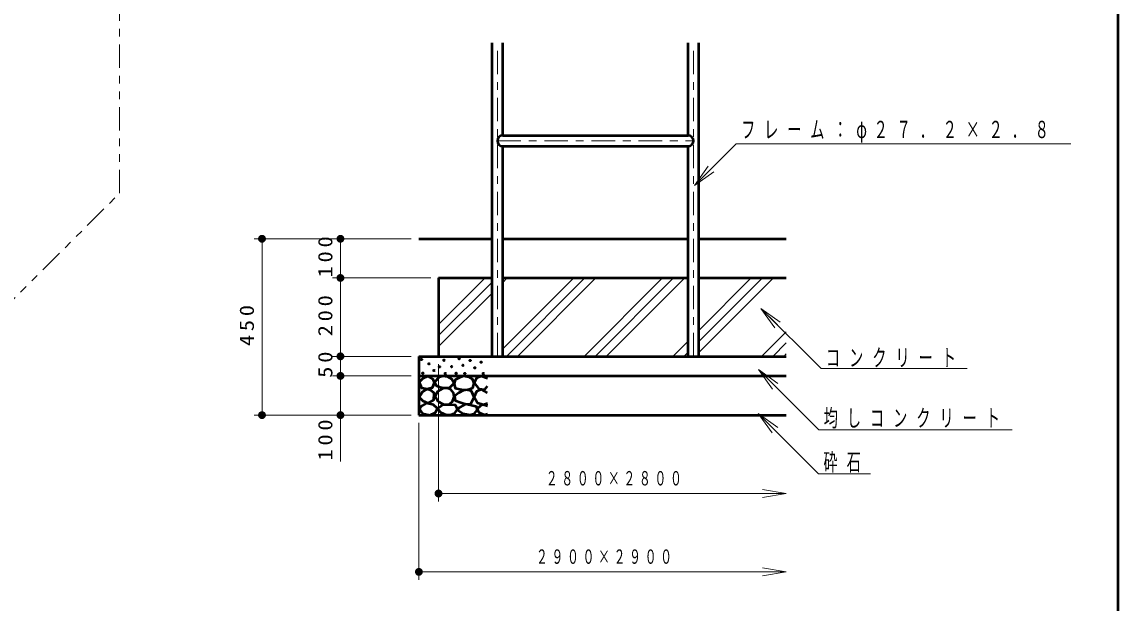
# Model space of a CAD drawing. Units: millimetres on the paper, with parts at other scales. Extents: x -385 to 0, y -594 to 267.
# Drawn here: x -139.7 to 0, y -515.3 to -441.2 of the extents above; entities that cross this region are included whole.
import ezdxf

# ---------------------------------------------------------------- set-up
doc = ezdxf.new("R2010")
doc.units = ezdxf.units.MM
doc.linetypes.add('USER2', pattern=[6, 3, -1, 1, -1])
doc.linetypes.add('USER3', pattern=[8, 3, -1, 1, -1, 1, -1])
doc.layers.add('LY_1', color=140, linetype='Continuous', lineweight=50)
doc.styles.add('ＭＳ ゴシック', font='')
doc.styles.get('ＭＳ ゴシック').set_extended_font_data('MS Gothic')

# ---------------------------------------------------------------- blocks, each defined once
blk = doc.blocks.new('open_arrow')
at = {"color": 0, "linetype": 'Continuous', "lineweight": -2}
blk.add_lwpolyline([(7.5, 1.25), (0, 0), (7.5, -1.25)], dxfattribs=at)
blk = doc.blocks.new('filled_dot')
at = {"color": 0, "linetype": 'Continuous', "lineweight": -2, "const_width": 1.25}
blk.add_lwpolyline([(-0.625, 0, 1), (0.625, 0, 1)], format="xyb", close=True, dxfattribs=at)

msp = doc.modelspace()

# ---------------------------------------------------------------- linework, layer by layer
at = {"layer": 'LY_1', "color": 7}
for p, q in [((0, -594), (0, -327)), ((-89.125, -468.849), (-79.805, -468.849)), ((-78.445, -468.849), (-54.805, -468.849)), ((-53.445, -468.849), (-42.305, -468.849))]:
    msp.add_line(p, q, dxfattribs=at)
at = {"layer": 'LY_1', "color": 7, "linetype": 'USER3', "lineweight": 13}
for p, q in [((-127.286, -463.046), (-127.286, -391.499)), ((-148.374, -484.134), (-127.286, -463.046))]:
    msp.add_line(p, q, dxfattribs=at)
at = {"layer": 'LY_1'}
for p, q in [((-79.805, -483.849), (-79.805, -443.849)), ((-78.445, -455.669), (-78.445, -443.849)), ((-54.805, -455.669), (-54.805, -443.849)), ((-53.445, -483.849), (-53.445, -443.849)), ((-78.445, -455.669), (-54.805, -455.669)), ((-78.445, -457.029), (-54.805, -457.029)), ((-78.445, -483.849), (-78.445, -457.029)), ((-54.805, -483.849), (-54.805, -457.029)), ((-86.625, -473.849), (-86.625, -483.849)), ((-86.625, -473.849), (-79.805, -473.849)), ((-78.445, -473.849), (-54.805, -473.849)), ((-53.445, -473.849), (-42.305, -473.849)), ((-89.125, -483.849), (-89.125, -491.349)), ((-89.125, -483.849), (-42.305, -483.849)), ((-89.125, -486.349), (-42.305, -486.349)), ((-89.125, -491.349), (-42.305, -491.349))]:
    msp.add_line(p, q, dxfattribs=at)
at = {"layer": 'LY_1', "color": 7, "linetype": 'USER2', "lineweight": 13}
for p, q in [((-79.125, -483.849), (-79.125, -443.849)), ((-54.125, -483.849), (-54.125, -443.849)), ((-79.125, -456.349), (-54.125, -456.349))]:
    msp.add_line(p, q, dxfattribs=at)
at = {"layer": 'LY_1', "color": 7, "lineweight": 13}
for p, q in [((-54.002, -462.064), (-48.689, -456.751)), ((-48.689, -456.751), (-6.041, -456.751)), ((-54.002, -462.064), (-52.234, -459.589)), ((-54.002, -462.064), (-51.88, -459.943)), ((-51.527, -460.296), (-54.002, -462.064)), ((-90.125, -468.849), (-110.125, -468.849)), ((-109.125, -491.349), (-109.125, -468.849)), ((-99.125, -473.849), (-99.125, -468.849)), ((-87.625, -473.849), (-100.125, -473.849)), ((-99.125, -483.849), (-99.125, -473.849)), ((-86.625, -479.777), (-80.698, -473.849)), ((-86.625, -481.191), (-79.805, -474.371)), ((-78.445, -474.425), (-77.869, -473.849)), ((-78.445, -482.91), (-69.384, -473.849)), ((-77.97, -483.849), (-67.97, -473.849)), ((-76.556, -483.849), (-66.556, -473.849)), ((-68.07, -483.849), (-58.07, -473.849)), ((-66.656, -483.849), (-56.656, -473.849)), ((-65.242, -483.849), (-55.242, -473.849)), ((-53.445, -480.538), (-46.757, -473.849)), ((-53.445, -481.952), (-45.343, -473.849)), ((-53.445, -483.366), (-43.928, -473.849)), ((-86.625, -482.605), (-79.805, -475.785)), ((-43.767, -480.199), (-45.535, -477.724)), ((-45.535, -477.724), (-43.06, -479.492)), ((-45.535, -477.724), (-43.414, -479.846)), ((-45.535, -477.724), (-37.865, -485.395)), ((-56.757, -483.849), (-54.805, -481.898)), ((-45.443, -483.849), (-42.305, -480.711)), ((-55.343, -483.849), (-54.805, -483.312)), ((-44.029, -483.849), (-42.305, -482.126)), ((-90.125, -483.849), (-100.125, -483.849)), ((-99.125, -486.349), (-99.125, -483.849)), ((-86.625, -484.849), (-86.625, -502.349)), ((-42.615, -483.849), (-42.305, -483.54)), ((-44.059, -488.018), (-45.827, -485.543)), ((-45.827, -485.543), (-43.352, -487.311)), ((-45.827, -485.543), (-43.705, -487.665)), ((-45.827, -485.543), (-38.156, -493.213)), ((-37.865, -485.395), (-19.228, -485.395)), ((-90.125, -486.349), (-100.125, -486.349)), ((-99.125, -497.282), (-99.125, -486.349)), ((-90.125, -491.349), (-110.125, -491.349)), ((-44.091, -493.626), (-45.859, -491.151)), ((-45.859, -491.151), (-43.384, -492.918)), ((-45.859, -491.151), (-43.737, -493.272)), ((-45.859, -491.151), (-38.189, -498.821)), ((-89.125, -492.349), (-89.125, -512.349)), ((-38.156, -493.213), (-13.52, -493.213)), ((-38.189, -498.821), (-31.552, -498.821)), ((-42.305, -501.349), (-86.625, -501.349)), ((-42.305, -511.349), (-89.125, -511.349))]:
    msp.add_line(p, q, dxfattribs=at)
at = {"layer": 'LY_1'}
for points in [[(-88.003, -486.379), (-88.636, -486.68), (-89.112, -487.155), (-88.811, -487.852), (-88.082, -487.995), (-87.385, -487.837), (-87.131, -487.25), (-87.322, -486.744)], [(-86.032, -486.375), (-86.559, -486.51), (-87.14, -487.145), (-86.91, -487.564), (-86.453, -487.801), (-85.937, -487.875), (-85.194, -487.807), (-84.626, -487.267), (-84.91, -486.767), (-85.443, -486.456)], [(-83.441, -486.364), (-83.978, -486.588), (-84.523, -486.857), (-84.64, -487.358), (-84.506, -487.922), (-83.682, -488.083), (-82.957, -488.127), (-82.232, -487.868), (-82.08, -487.259), (-82.313, -486.749), (-82.716, -486.525)], [(-88.129, -488.027), (-88.668, -488.375), (-89.112, -489.057), (-88.605, -489.516), (-87.939, -489.833), (-87.242, -489.389), (-87.163, -488.55), (-87.571, -488.187)], [(-86.667, -489.591), (-86.045, -489.936), (-85.369, -489.983), (-84.856, -489.622), (-84.612, -489.023), (-84.724, -488.486), (-85.072, -488.077), (-85.538, -487.913), (-86.072, -487.969), (-86.762, -488.338), (-87.059, -488.915)], [(-83.491, -488.195), (-84.045, -488.492), (-84.572, -488.911), (-84.518, -489.465), (-83.775, -489.736), (-83.139, -489.952), (-82.491, -489.925), (-82.085, -489.06), (-82.437, -488.303), (-82.94, -488.139)], [(-88.17, -489.823), (-88.739, -490.143), (-89.077, -490.565), (-88.674, -491.131), (-87.731, -491.334), (-87.015, -491.015), (-86.742, -490.51), (-87.281, -490.055)], [(-85.315, -490.031), (-86.099, -490.071), (-86.761, -490.544), (-86.329, -491.004), (-85.64, -491.314), (-85.074, -491.323), (-84.531, -491.098), (-84.194, -490.571), (-84.45, -490.085)], [(-83.2, -489.939), (-83.97, -490.358), (-84.214, -490.655), (-83.524, -491.142), (-82.578, -491.331), (-82.048, -491.147), (-81.7, -490.723), (-81.727, -490.304), (-82.592, -490.074)]]:
    msp.add_lwpolyline(points, close=True, dxfattribs=at)
for points in [[(-80.375, -486.684), (-81.231, -486.367), (-81.769, -486.637), (-82.086, -487.239), (-81.5, -487.999), (-80.724, -488.063), (-80.375, -487.667)], [(-80.391, -488.49), (-81.151, -488.094), (-81.785, -488.348), (-82.086, -488.997), (-81.643, -489.774), (-80.882, -490.011), (-80.391, -489.805)], [(-80.375, -490.217), (-81.041, -490.011), (-81.69, -490.566), (-81.516, -490.962), (-80.787, -491.326), (-80.375, -491.168)]]:
    msp.add_lwpolyline(points, dxfattribs=at)
for centre in [(-88.795, -484.24), (-87.844, -484.811), (-85.927, -484.351), (-84.004, -484.145), (-82.599, -484.374), (-81.18, -484.591), (-88.636, -485.983), (-87.195, -485.65), (-86.498, -485.175), (-85.753, -486.031), (-84.95, -485.172), (-84.369, -486.023), (-83.504, -484.996), (-83.261, -486.05), (-81.991, -485.307), (-80.909, -486.05)]:
    msp.add_circle(centre, 0.05, dxfattribs=at)
for centre, start, end in [((-78.445, -456.349), 90, 270), ((-54.805, -456.349), 270, 90)]:
    msp.add_arc(centre, 0.68, start, end, dxfattribs=at)

# ---------------------------------------------------------------- block references
at = {"layer": 'LY_1', "color": 7, "lineweight": 13, "xscale": 0.4, "yscale": 0.4}
for name, p, rotation in [('filled_dot', (-109.125, -468.849), 270), ('filled_dot', (-99.125, -468.849), 270), ('filled_dot', (-99.125, -473.849), 90), ('filled_dot', (-99.125, -473.849), 270), ('filled_dot', (-99.125, -483.849), 90), ('filled_dot', (-99.125, -483.849), 270), ('filled_dot', (-99.125, -486.349), 90), ('filled_dot', (-99.125, -486.349), 270), ('filled_dot', (-109.125, -491.349), 90), ('filled_dot', (-99.125, -491.349), 90), ('open_arrow', (-42.305, -501.349), 180), ('open_arrow', (-42.305, -511.349), 180)]:
    msp.add_blockref(name, p, dxfattribs=dict(at, rotation=rotation))
for p in [(-86.625, -501.349), (-89.125, -511.349)]:
    msp.add_blockref('filled_dot', p, dxfattribs=at)

# ---------------------------------------------------------------- texts
at = {"layer": 'LY_1', "color": 7, "style": 'ＭＳ ゴシック'}
for s, insert, char_height, attachment_point in [('\\T1.63;\\W0.6;フレーム：φ２７．２×２．８', (-48.041, -456.601), 2.199, 7), ('\\T1.64;\\W0.6;コンクリート', (-37.228, -485.245), 2.199, 7), ('\\T1.64;\\W0.6;均しコンクリート', (-37.52, -493.063), 2.199, 7), ('\\T1.64;\\W0.6;砕石', (-37.552, -498.671), 2.199, 7), ('\\T1.32;\\W0.6;２８００×２８００', (-64.038, -500.349), 1.833, 8), ('\\T1.32;\\W0.6;２９００×２９００', (-65.288, -510.349), 1.833, 8)]:
    msp.add_mtext(s, dxfattribs=dict(at, insert=insert, char_height=char_height, attachment_point=attachment_point))
at = {"layer": 'LY_1', "color": 7, "char_height": 1.833, "attachment_point": 8, "rotation": 90, "style": 'ＭＳ ゴシック'}
for s, insert in [('\\T1.33;\\W1.15;100', (-100.125, -470.921)), ('\\T1.33;\\W1.15;200', (-100.125, -478.433)), ('\\T1.33;\\W1.15;450', (-110.125, -479.684)), ('\\T1.34;\\W1.15;50', (-100.125, -484.671)), ('\\T1.33;\\W1.15;100', (-100.125, -494.282))]:
    msp.add_mtext(s, dxfattribs=dict(at, insert=insert))

doc.saveas('drawing.dxf')
